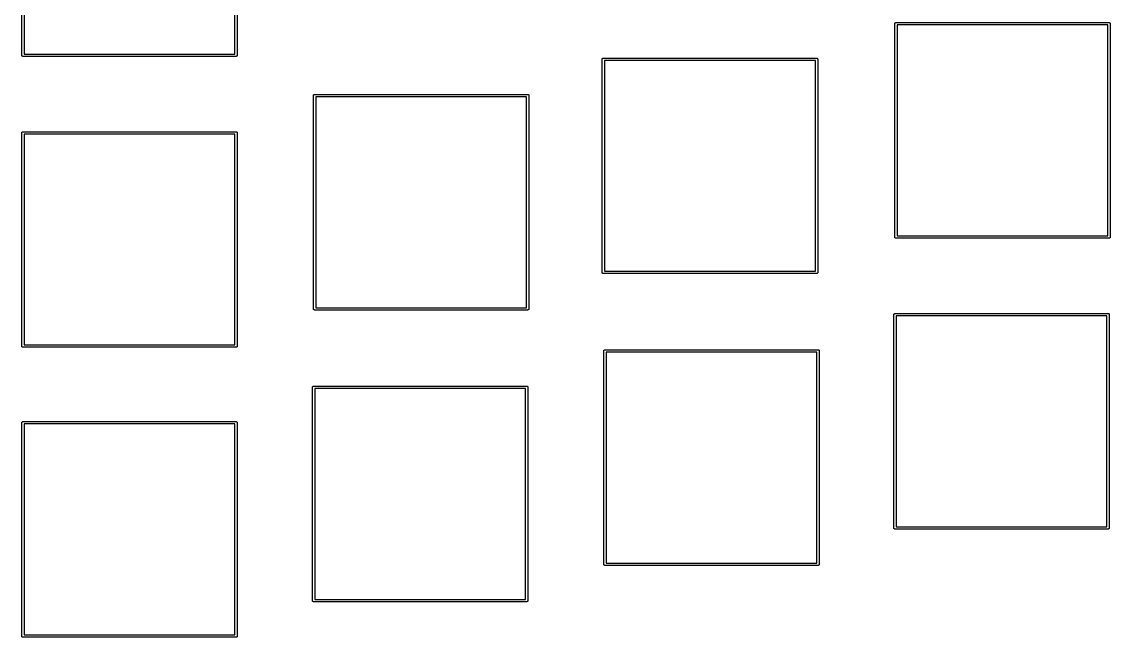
# Model space of a CAD drawing. Extents: x 77 to 210, y -136 to -50.
# Drawn here: x 77.4 to 148.7, y -128.2 to -87.8 of the extents above; entities that cross this region are included whole.
import ezdxf

# ---------------------------------------------------------------- set-up
doc = ezdxf.new("R2010")
doc.units = 0
doc.header["$MEASUREMENT"] = 0
doc.layers.add('BLACK', color=7, linetype='CONTINUOUS')

msp = doc.modelspace()

# ---------------------------------------------------------------- linework, layer by layer
at = {"layer": 'Black'}
for p, q in [((77.3637, -90.0405), (77.3637, -76.0705)), ((77.5161, -76.1467), (77.5161, -89.9643)), ((91.3337, -89.9643), (91.3337, -76.1467)), ((91.4861, -76.0705), (91.4861, -90.0405)), ((134.58, -87.9781), (134.581, -87.9715)), ((134.58, -101.948), (134.58, -87.9781)), ((134.581, -87.9649), (134.583, -87.9586)), ((134.581, -87.9715), (134.581, -87.9649)), ((134.583, -87.9586), (134.584, -87.952)), ((134.584, -87.952), (134.588, -87.9463)), ((134.588, -87.9463), (134.59, -87.94)), ((134.59, -87.94), (134.594, -87.9349)), ((134.594, -87.9349), (134.598, -87.9291)), ((134.598, -87.9291), (134.603, -87.9248)), ((134.603, -87.9248), (134.607, -87.9197)), ((134.607, -87.9197), (134.613, -87.9164)), ((134.613, -87.9164), (134.618, -87.9121)), ((134.618, -87.9121), (134.624, -87.9098)), ((134.624, -87.9098), (134.63, -87.9065)), ((134.63, -87.9065), (134.636, -87.9053)), ((134.636, -87.9053), (134.643, -87.9031)), ((134.643, -87.9031), (134.649, -87.9031)), ((134.649, -87.9031), (134.656, -87.9019)), ((134.656, -87.9019), (148.626, -87.9019)), ((134.732, -88.0543), (134.732, -101.872)), ((148.55, -88.0543), (134.732, -88.0543)), ((148.55, -101.872), (148.55, -88.0543)), ((148.626, -87.9019), (148.632, -87.9031)), ((148.632, -87.9031), (148.639, -87.9031)), ((148.639, -87.9031), (148.645, -87.9053)), ((148.645, -87.9053), (148.652, -87.9065)), ((148.652, -87.9065), (148.658, -87.9098)), ((148.658, -87.9098), (148.664, -87.9121)), ((148.664, -87.9121), (148.669, -87.9164)), ((148.669, -87.9164), (148.675, -87.9197)), ((148.675, -87.9197), (148.679, -87.9248)), ((148.679, -87.9248), (148.684, -87.9291)), ((148.684, -87.9291), (148.688, -87.9349)), ((148.688, -87.9349), (148.692, -87.94)), ((148.692, -87.94), (148.694, -87.9463)), ((148.694, -87.9463), (148.698, -87.952)), ((148.698, -87.952), (148.699, -87.9586)), ((148.699, -87.9586), (148.701, -87.9649)), ((148.701, -87.9649), (148.701, -87.9715)), ((148.701, -87.9715), (148.702, -87.9781)), ((148.702, -87.9781), (148.702, -101.948)), ((77.3648, -90.0471), (77.3637, -90.0405)), ((77.3648, -90.0537), (77.3648, -90.0471)), ((77.3671, -90.06), (77.3648, -90.0537)), ((77.3683, -90.0666), (77.3671, -90.06)), ((77.3716, -90.0723), (77.3683, -90.0666)), ((77.3739, -90.0786), (77.3716, -90.0723)), ((77.3782, -90.0837), (77.3739, -90.0786)), ((77.3815, -90.0895), (77.3782, -90.0837)), ((77.3866, -90.0938), (77.3815, -90.0895)), ((77.3909, -90.0989), (77.3866, -90.0938)), ((77.3967, -90.1022), (77.3909, -90.0989)), ((77.4018, -90.1065), (77.3967, -90.1022)), ((77.408, -90.1088), (77.4018, -90.1065)), ((77.4138, -90.1121), (77.408, -90.1088)), ((77.4204, -90.1133), (77.4138, -90.1121)), ((77.4267, -90.1156), (77.4204, -90.1133)), ((77.4333, -90.1156), (77.4267, -90.1156)), ((77.4399, -90.1167), (77.4333, -90.1156)), ((91.4099, -90.1167), (77.4399, -90.1167)), ((77.5161, -89.9643), (91.3337, -89.9643)), ((91.4165, -90.1156), (91.4099, -90.1167)), ((91.4231, -90.1156), (91.4165, -90.1156)), ((91.4294, -90.1133), (91.4231, -90.1156)), ((91.4359, -90.1121), (91.4294, -90.1133)), ((91.4417, -90.1088), (91.4359, -90.1121)), ((91.448, -90.1065), (91.4417, -90.1088)), ((91.4531, -90.1022), (91.448, -90.1065)), ((91.4589, -90.0989), (91.4531, -90.1022)), ((91.4631, -90.0938), (91.4589, -90.0989)), ((91.4683, -90.0895), (91.4631, -90.0938)), ((91.4716, -90.0837), (91.4683, -90.0895)), ((91.4759, -90.0786), (91.4716, -90.0837)), ((91.4782, -90.0723), (91.4759, -90.0786)), ((91.4815, -90.0666), (91.4782, -90.0723)), ((91.4826, -90.06), (91.4815, -90.0666)), ((91.4849, -90.0537), (91.4826, -90.06)), ((91.4861, -90.0405), (91.4849, -90.0471)), ((91.4849, -90.0471), (91.4849, -90.0537)), ((115.408, -90.3001), (115.41, -90.2935)), ((115.408, -104.27), (115.408, -90.3001)), ((115.41, -90.2869), (115.412, -90.2806)), ((115.41, -90.2935), (115.41, -90.2869)), ((115.412, -90.2806), (115.413, -90.274)), ((115.413, -90.274), (115.416, -90.2683)), ((115.416, -90.2683), (115.419, -90.262)), ((115.419, -90.262), (115.423, -90.2569)), ((115.423, -90.2569), (115.426, -90.2511)), ((115.426, -90.2511), (115.431, -90.2468)), ((115.431, -90.2468), (115.436, -90.2417)), ((115.436, -90.2417), (115.441, -90.2384)), ((115.441, -90.2384), (115.447, -90.2341)), ((115.447, -90.2341), (115.453, -90.2318)), ((115.453, -90.2318), (115.459, -90.2285)), ((115.459, -90.2285), (115.465, -90.2273)), ((115.465, -90.2273), (115.471, -90.225)), ((115.471, -90.225), (115.478, -90.225)), ((115.478, -90.225), (115.485, -90.2239)), ((115.485, -90.2239), (129.455, -90.2239)), ((115.561, -90.3763), (115.561, -104.194)), ((129.378, -90.3763), (115.561, -90.3763)), ((129.378, -104.194), (129.378, -90.3763)), ((129.455, -90.2239), (129.461, -90.225)), ((129.461, -90.225), (129.468, -90.225)), ((129.468, -90.225), (129.474, -90.2273)), ((129.474, -90.2273), (129.481, -90.2285)), ((129.481, -90.2285), (129.487, -90.2318)), ((129.487, -90.2318), (129.493, -90.2341)), ((129.493, -90.2341), (129.498, -90.2384)), ((129.498, -90.2384), (129.504, -90.2417)), ((129.504, -90.2417), (129.508, -90.2468)), ((129.508, -90.2468), (129.513, -90.2511)), ((129.513, -90.2511), (129.516, -90.2569)), ((129.516, -90.2569), (129.521, -90.262)), ((129.521, -90.262), (129.523, -90.2683)), ((129.523, -90.2683), (129.526, -90.274)), ((129.526, -90.274), (129.527, -90.2806)), ((129.527, -90.2806), (129.53, -90.2869)), ((129.53, -90.2869), (129.53, -90.2935)), ((129.53, -90.2935), (129.531, -90.3001)), ((129.531, -90.3001), (129.531, -104.27)), ((96.4754, -92.6816), (96.4765, -92.675)), ((96.4754, -106.652), (96.4754, -92.6816)), ((96.4765, -92.6684), (96.4788, -92.6621)), ((96.4765, -92.675), (96.4765, -92.6684)), ((96.4788, -92.6621), (96.48, -92.6555)), ((96.48, -92.6555), (96.4833, -92.6498)), ((96.4833, -92.6498), (96.4856, -92.6435)), ((96.4856, -92.6435), (96.4899, -92.6384)), ((96.4899, -92.6384), (96.4932, -92.6326)), ((96.4932, -92.6326), (96.4983, -92.6283)), ((96.4983, -92.6283), (96.5026, -92.6232)), ((96.5026, -92.6232), (96.5084, -92.6199)), ((96.5084, -92.6199), (96.5135, -92.6156)), ((96.5135, -92.6156), (96.5197, -92.6133)), ((96.5197, -92.6133), (96.5255, -92.61)), ((96.5255, -92.61), (96.5321, -92.6088)), ((96.5321, -92.6088), (96.5383, -92.6066)), ((96.5383, -92.6066), (96.545, -92.6066)), ((96.545, -92.6066), (96.5516, -92.6054)), ((96.5516, -92.6054), (110.522, -92.6054)), ((110.522, -92.6054), (110.528, -92.6066)), ((110.528, -92.6066), (110.535, -92.6066)), ((110.535, -92.6066), (110.541, -92.6088)), ((110.541, -92.6088), (110.548, -92.61)), ((110.548, -92.61), (110.553, -92.6133)), ((110.553, -92.6133), (110.56, -92.6156)), ((110.56, -92.6156), (110.565, -92.6199)), ((110.565, -92.6199), (110.571, -92.6232)), ((110.571, -92.6232), (110.575, -92.6283)), ((110.575, -92.6283), (110.58, -92.6326)), ((110.58, -92.6326), (110.583, -92.6384)), ((110.583, -92.6384), (110.588, -92.6435)), ((110.588, -92.6435), (110.59, -92.6498)), ((110.59, -92.6498), (110.593, -92.6555)), ((110.593, -92.6555), (110.594, -92.6621)), ((110.594, -92.6621), (110.597, -92.6684)), ((110.597, -92.6684), (110.597, -92.675)), ((110.597, -92.675), (110.598, -92.6816)), ((110.598, -92.6816), (110.598, -106.652)), ((96.6278, -92.7578), (96.6278, -106.575)), ((110.445, -92.7578), (96.6278, -92.7578)), ((110.445, -106.575), (110.445, -92.7578)), ((77.3637, -95.1227), (77.3648, -95.1161)), ((77.3637, -109.093), (77.3637, -95.1227)), ((77.3648, -95.1094), (77.3671, -95.1032)), ((77.3648, -95.1161), (77.3648, -95.1094)), ((77.3671, -95.1032), (77.3683, -95.0966)), ((77.3683, -95.0966), (77.3716, -95.0908)), ((77.3716, -95.0908), (77.3739, -95.0846)), ((77.3739, -95.0846), (77.3782, -95.0795)), ((77.3782, -95.0795), (77.3815, -95.0737)), ((77.3815, -95.0737), (77.3866, -95.0694)), ((77.3866, -95.0694), (77.3909, -95.0643)), ((77.3909, -95.0643), (77.3967, -95.061)), ((77.3967, -95.061), (77.4018, -95.0567)), ((77.4018, -95.0567), (77.408, -95.0544)), ((77.408, -95.0544), (77.4138, -95.0511)), ((77.4138, -95.0511), (77.4204, -95.0499)), ((77.4204, -95.0499), (77.4267, -95.0476)), ((77.4267, -95.0476), (77.4333, -95.0476)), ((77.4333, -95.0476), (77.4399, -95.0465)), ((77.4399, -95.0465), (91.4099, -95.0465)), ((77.5161, -95.1989), (77.5161, -109.016)), ((91.3337, -95.1989), (77.5161, -95.1989)), ((91.3337, -109.016), (91.3337, -95.1989)), ((91.4099, -95.0465), (91.4165, -95.0476)), ((91.4165, -95.0476), (91.4231, -95.0476)), ((91.4231, -95.0476), (91.4294, -95.0499)), ((91.4294, -95.0499), (91.4359, -95.0511)), ((91.4359, -95.0511), (91.4417, -95.0544)), ((91.4417, -95.0544), (91.448, -95.0567)), ((91.448, -95.0567), (91.4531, -95.061)), ((91.4531, -95.061), (91.4589, -95.0643)), ((91.4589, -95.0643), (91.4631, -95.0694)), ((91.4631, -95.0694), (91.4683, -95.0737)), ((91.4683, -95.0737), (91.4716, -95.0795)), ((91.4716, -95.0795), (91.4759, -95.0846)), ((91.4759, -95.0846), (91.4782, -95.0908)), ((91.4782, -95.0908), (91.4815, -95.0966)), ((91.4815, -95.0966), (91.4826, -95.1032)), ((91.4826, -95.1032), (91.4849, -95.1094)), ((91.4849, -95.1094), (91.4849, -95.1161)), ((91.4849, -95.1161), (91.4861, -95.1227)), ((91.4861, -95.1227), (91.4861, -109.093)), ((134.581, -101.955), (134.58, -101.948)), ((134.581, -101.961), (134.581, -101.955)), ((134.583, -101.968), (134.581, -101.961)), ((134.584, -101.974), (134.583, -101.968)), ((134.588, -101.98), (134.584, -101.974)), ((134.59, -101.986), (134.588, -101.98)), ((134.594, -101.991), (134.59, -101.986)), ((134.598, -101.997), (134.594, -101.991)), ((134.603, -102.001), (134.598, -101.997)), ((134.607, -102.006), (134.603, -102.001)), ((134.613, -102.01), (134.607, -102.006)), ((134.618, -102.014), (134.613, -102.01)), ((134.732, -101.872), (148.55, -101.872)), ((148.669, -102.01), (148.664, -102.014)), ((148.675, -102.006), (148.669, -102.01)), ((148.679, -102.001), (148.675, -102.006)), ((148.684, -101.997), (148.679, -102.001)), ((148.688, -101.991), (148.684, -101.997)), ((148.692, -101.986), (148.688, -101.991)), ((148.694, -101.98), (148.692, -101.986)), ((148.698, -101.974), (148.694, -101.98)), ((148.699, -101.968), (148.698, -101.974)), ((148.701, -101.961), (148.699, -101.968)), ((148.702, -101.948), (148.701, -101.955)), ((148.701, -101.955), (148.701, -101.961)), ((134.624, -102.016), (134.618, -102.014)), ((134.63, -102.02), (134.624, -102.016)), ((134.636, -102.021), (134.63, -102.02)), ((134.643, -102.023), (134.636, -102.021)), ((134.649, -102.023), (134.643, -102.023)), ((134.656, -102.024), (134.649, -102.023)), ((148.626, -102.024), (134.656, -102.024)), ((148.632, -102.023), (148.626, -102.024)), ((148.639, -102.023), (148.632, -102.023)), ((148.645, -102.021), (148.639, -102.023)), ((148.652, -102.02), (148.645, -102.021)), ((148.658, -102.016), (148.652, -102.02)), ((148.664, -102.014), (148.658, -102.016)), ((115.41, -104.277), (115.408, -104.27)), ((115.41, -104.283), (115.41, -104.277)), ((115.412, -104.29), (115.41, -104.283)), ((115.413, -104.296), (115.412, -104.29)), ((115.416, -104.302), (115.413, -104.296)), ((115.419, -104.308), (115.416, -104.302)), ((115.423, -104.313), (115.419, -104.308)), ((115.426, -104.319), (115.423, -104.313)), ((115.431, -104.323), (115.426, -104.319)), ((115.436, -104.328), (115.431, -104.323)), ((115.441, -104.332), (115.436, -104.328)), ((115.447, -104.336), (115.441, -104.332)), ((115.453, -104.338), (115.447, -104.336)), ((115.459, -104.342), (115.453, -104.338)), ((115.465, -104.343), (115.459, -104.342)), ((115.471, -104.345), (115.465, -104.343)), ((115.478, -104.345), (115.471, -104.345)), ((115.485, -104.346), (115.478, -104.345)), ((129.455, -104.346), (115.485, -104.346)), ((115.561, -104.194), (129.378, -104.194)), ((129.461, -104.345), (129.455, -104.346)), ((129.468, -104.345), (129.461, -104.345)), ((129.474, -104.343), (129.468, -104.345)), ((129.481, -104.342), (129.474, -104.343)), ((129.487, -104.338), (129.481, -104.342)), ((129.493, -104.336), (129.487, -104.338)), ((129.498, -104.332), (129.493, -104.336)), ((129.504, -104.328), (129.498, -104.332)), ((129.508, -104.323), (129.504, -104.328)), ((129.513, -104.319), (129.508, -104.323)), ((129.516, -104.313), (129.513, -104.319)), ((129.521, -104.308), (129.516, -104.313)), ((129.523, -104.302), (129.521, -104.308)), ((129.526, -104.296), (129.523, -104.302)), ((129.527, -104.29), (129.526, -104.296)), ((129.53, -104.283), (129.527, -104.29)), ((129.531, -104.27), (129.53, -104.277)), ((129.53, -104.277), (129.53, -104.283)), ((96.4765, -106.658), (96.4754, -106.652)), ((96.4765, -106.665), (96.4765, -106.658)), ((96.4788, -106.671), (96.4765, -106.665)), ((96.48, -106.678), (96.4788, -106.671)), ((96.4833, -106.683), (96.48, -106.678)), ((96.4856, -106.69), (96.4833, -106.683)), ((96.4899, -106.695), (96.4856, -106.69)), ((96.4932, -106.701), (96.4899, -106.695)), ((96.4983, -106.705), (96.4932, -106.701)), ((96.5026, -106.71), (96.4983, -106.705)), ((96.5084, -106.713), (96.5026, -106.71)), ((96.5135, -106.718), (96.5084, -106.713)), ((96.5197, -106.72), (96.5135, -106.718)), ((96.5255, -106.723), (96.5197, -106.72)), ((96.5321, -106.724), (96.5255, -106.723)), ((96.5383, -106.727), (96.5321, -106.724)), ((96.545, -106.727), (96.5383, -106.727)), ((96.5516, -106.728), (96.545, -106.727)), ((110.522, -106.728), (96.5516, -106.728)), ((96.6278, -106.575), (110.445, -106.575)), ((110.528, -106.727), (110.522, -106.728)), ((110.535, -106.727), (110.528, -106.727)), ((110.541, -106.724), (110.535, -106.727)), ((110.548, -106.723), (110.541, -106.724)), ((110.553, -106.72), (110.548, -106.723)), ((110.56, -106.718), (110.553, -106.72)), ((110.565, -106.713), (110.56, -106.718)), ((110.571, -106.71), (110.565, -106.713)), ((110.575, -106.705), (110.571, -106.71)), ((110.58, -106.701), (110.575, -106.705)), ((110.583, -106.695), (110.58, -106.701)), ((110.588, -106.69), (110.583, -106.695)), ((110.59, -106.683), (110.588, -106.69)), ((110.593, -106.678), (110.59, -106.683)), ((110.594, -106.671), (110.593, -106.678)), ((110.597, -106.665), (110.594, -106.671)), ((110.598, -106.652), (110.597, -106.658)), ((110.597, -106.658), (110.597, -106.665)), ((134.524, -107.011), (134.525, -107.004)), ((134.525, -107.004), (134.528, -106.998)), ((134.528, -106.998), (134.53, -106.992)), ((134.53, -106.992), (134.535, -106.987)), ((134.535, -106.987), (134.538, -106.981)), ((134.538, -106.981), (134.543, -106.977)), ((134.543, -106.977), (134.547, -106.972)), ((134.547, -106.972), (134.553, -106.969)), ((134.553, -106.969), (134.558, -106.964)), ((134.558, -106.964), (134.565, -106.962)), ((134.565, -106.962), (134.57, -106.959)), ((134.57, -106.959), (134.577, -106.958)), ((134.577, -106.958), (134.583, -106.955)), ((134.583, -106.955), (134.59, -106.955)), ((134.59, -106.955), (134.596, -106.954)), ((134.596, -106.954), (148.566, -106.954)), ((148.566, -106.954), (148.573, -106.955)), ((148.573, -106.955), (148.58, -106.955)), ((148.58, -106.955), (148.586, -106.958)), ((148.586, -106.958), (148.592, -106.959)), ((148.592, -106.959), (148.598, -106.962)), ((148.598, -106.962), (148.604, -106.964)), ((148.604, -106.964), (148.61, -106.969)), ((148.61, -106.969), (148.615, -106.972)), ((148.615, -106.972), (148.62, -106.977)), ((148.62, -106.977), (148.625, -106.981)), ((148.625, -106.981), (148.628, -106.987)), ((148.628, -106.987), (148.632, -106.992)), ((148.632, -106.992), (148.635, -106.998)), ((148.635, -106.998), (148.638, -107.004)), ((148.638, -107.004), (148.639, -107.011)), ((134.52, -107.03), (134.521, -107.024)), ((134.52, -121), (134.52, -107.03)), ((134.521, -107.017), (134.524, -107.011)), ((134.521, -107.024), (134.521, -107.017)), ((134.673, -107.106), (134.673, -120.924)), ((148.49, -107.106), (134.673, -107.106)), ((148.49, -120.924), (148.49, -107.106)), ((148.639, -107.011), (148.641, -107.017)), ((148.641, -107.017), (148.641, -107.024)), ((148.641, -107.024), (148.643, -107.03)), ((148.643, -107.03), (148.643, -121)), ((77.3648, -109.099), (77.3637, -109.093)), ((77.3648, -109.106), (77.3648, -109.099)), ((77.3671, -109.112), (77.3648, -109.106)), ((77.3683, -109.119), (77.3671, -109.112)), ((77.3716, -109.125), (77.3683, -109.119)), ((77.3739, -109.131), (77.3716, -109.125)), ((77.3782, -109.136), (77.3739, -109.131)), ((77.3815, -109.142), (77.3782, -109.136)), ((77.3866, -109.146), (77.3815, -109.142)), ((77.3909, -109.151), (77.3866, -109.146)), ((77.5161, -109.016), (91.3337, -109.016)), ((91.4631, -109.146), (91.4589, -109.151)), ((91.4683, -109.142), (91.4631, -109.146)), ((91.4716, -109.136), (91.4683, -109.142)), ((91.4759, -109.131), (91.4716, -109.136)), ((91.4782, -109.125), (91.4759, -109.131)), ((91.4815, -109.119), (91.4782, -109.125)), ((91.4826, -109.112), (91.4815, -109.119)), ((91.4849, -109.106), (91.4826, -109.112)), ((91.4861, -109.093), (91.4849, -109.099)), ((91.4849, -109.099), (91.4849, -109.106)), ((77.3967, -109.154), (77.3909, -109.151)), ((77.4018, -109.159), (77.3967, -109.154)), ((77.408, -109.161), (77.4018, -109.159)), ((77.4138, -109.164), (77.408, -109.161)), ((77.4204, -109.165), (77.4138, -109.164)), ((77.4267, -109.168), (77.4204, -109.165)), ((77.4333, -109.168), (77.4267, -109.168)), ((77.4399, -109.169), (77.4333, -109.168)), ((91.4099, -109.169), (77.4399, -109.169)), ((91.4165, -109.168), (91.4099, -109.169)), ((91.4231, -109.168), (91.4165, -109.168)), ((91.4294, -109.165), (91.4231, -109.168)), ((91.4359, -109.164), (91.4294, -109.165)), ((91.4417, -109.161), (91.4359, -109.164)), ((91.448, -109.159), (91.4417, -109.161)), ((91.4531, -109.154), (91.448, -109.159)), ((91.4589, -109.151), (91.4531, -109.154)), ((115.508, -109.412), (115.509, -109.405)), ((115.508, -123.382), (115.508, -109.412)), ((115.509, -109.399), (115.512, -109.392)), ((115.509, -109.405), (115.509, -109.399)), ((115.512, -109.392), (115.513, -109.386)), ((115.513, -109.386), (115.516, -109.38)), ((115.516, -109.38), (115.518, -109.374)), ((115.518, -109.374), (115.523, -109.369)), ((115.523, -109.369), (115.526, -109.363)), ((115.526, -109.363), (115.531, -109.359)), ((115.531, -109.359), (115.535, -109.353)), ((115.535, -109.353), (115.541, -109.35)), ((115.541, -109.35), (115.546, -109.346)), ((115.546, -109.346), (115.553, -109.344)), ((115.553, -109.344), (115.558, -109.34)), ((115.558, -109.34), (115.565, -109.339)), ((115.565, -109.339), (115.571, -109.337)), ((115.571, -109.337), (115.578, -109.337)), ((115.578, -109.337), (115.584, -109.336)), ((115.584, -109.336), (129.554, -109.336)), ((115.661, -109.488), (115.661, -123.306)), ((129.478, -109.488), (115.661, -109.488)), ((129.478, -123.306), (129.478, -109.488)), ((129.554, -109.336), (129.561, -109.337)), ((129.561, -109.337), (129.568, -109.337)), ((129.568, -109.337), (129.574, -109.339)), ((129.574, -109.339), (129.581, -109.34)), ((129.581, -109.34), (129.586, -109.344)), ((129.586, -109.344), (129.593, -109.346)), ((129.593, -109.346), (129.598, -109.35)), ((129.598, -109.35), (129.603, -109.353)), ((129.603, -109.353), (129.608, -109.359)), ((129.608, -109.359), (129.613, -109.363)), ((129.613, -109.363), (129.616, -109.369)), ((129.616, -109.369), (129.62, -109.374)), ((129.62, -109.374), (129.623, -109.38)), ((129.623, -109.38), (129.626, -109.386)), ((129.626, -109.386), (129.627, -109.392)), ((129.627, -109.392), (129.63, -109.399)), ((129.63, -109.399), (129.63, -109.405)), ((129.63, -109.405), (129.631, -109.412)), ((129.631, -109.412), (129.631, -123.382)), ((96.4158, -111.793), (96.417, -111.787)), ((96.4158, -125.763), (96.4158, -111.793)), ((96.417, -111.78), (96.4193, -111.774)), ((96.417, -111.787), (96.417, -111.78)), ((96.4193, -111.774), (96.4204, -111.767)), ((96.4204, -111.767), (96.4238, -111.761)), ((96.4238, -111.761), (96.4261, -111.755)), ((96.4261, -111.755), (96.4303, -111.75)), ((96.4303, -111.75), (96.4337, -111.744)), ((96.4337, -111.744), (96.4388, -111.74)), ((96.4388, -111.74), (96.4431, -111.735)), ((96.4431, -111.735), (96.4488, -111.732)), ((96.4488, -111.732), (96.4539, -111.727)), ((96.4539, -111.727), (96.4602, -111.725)), ((96.4602, -111.725), (96.466, -111.722)), ((96.466, -111.722), (96.4726, -111.721)), ((96.4726, -111.721), (96.4788, -111.718)), ((96.4788, -111.718), (96.4855, -111.718)), ((96.4855, -111.718), (96.492, -111.717)), ((96.492, -111.717), (110.462, -111.717)), ((96.5682, -111.87), (96.5682, -125.687)), ((110.386, -111.87), (96.5682, -111.87)), ((110.386, -125.687), (110.386, -111.87)), ((110.462, -111.717), (110.469, -111.718)), ((110.469, -111.718), (110.475, -111.718)), ((110.475, -111.718), (110.482, -111.721)), ((110.482, -111.721), (110.488, -111.722)), ((110.488, -111.722), (110.494, -111.725)), ((110.494, -111.725), (110.5, -111.727)), ((110.5, -111.727), (110.505, -111.732)), ((110.505, -111.732), (110.511, -111.735)), ((110.511, -111.735), (110.515, -111.74)), ((110.515, -111.74), (110.52, -111.744)), ((110.52, -111.744), (110.524, -111.75)), ((110.524, -111.75), (110.528, -111.755)), ((110.528, -111.755), (110.53, -111.761)), ((110.53, -111.761), (110.534, -111.767)), ((110.534, -111.767), (110.535, -111.774)), ((110.535, -111.774), (110.537, -111.78)), ((110.537, -111.78), (110.537, -111.787)), ((110.537, -111.787), (110.538, -111.793)), ((110.538, -111.793), (110.538, -125.763)), ((77.3637, -114.115), (77.3648, -114.109)), ((77.3637, -128.085), (77.3637, -114.115)), ((77.3648, -114.102), (77.3671, -114.096)), ((77.3648, -114.109), (77.3648, -114.102)), ((77.3671, -114.096), (77.3683, -114.089)), ((77.3683, -114.089), (77.3716, -114.083)), ((77.3716, -114.083), (77.3739, -114.077)), ((77.3739, -114.077), (77.3782, -114.072)), ((77.3782, -114.072), (77.3815, -114.066)), ((77.3815, -114.066), (77.3866, -114.062)), ((77.3866, -114.062), (77.3909, -114.057)), ((77.3909, -114.057), (77.3967, -114.054)), ((77.3967, -114.054), (77.4018, -114.049)), ((77.4018, -114.049), (77.408, -114.047)), ((77.408, -114.047), (77.4138, -114.044)), ((77.4138, -114.044), (77.4204, -114.043)), ((77.4204, -114.043), (77.4267, -114.04)), ((77.4267, -114.04), (77.4333, -114.04)), ((77.4333, -114.04), (77.4399, -114.039)), ((77.4399, -114.039), (91.4099, -114.039)), ((91.4099, -114.039), (91.4165, -114.04)), ((91.4165, -114.04), (91.4231, -114.04)), ((91.4231, -114.04), (91.4294, -114.043)), ((91.4294, -114.043), (91.4359, -114.044)), ((91.4359, -114.044), (91.4417, -114.047)), ((91.4417, -114.047), (91.448, -114.049)), ((91.448, -114.049), (91.4531, -114.054)), ((91.4531, -114.054), (91.4589, -114.057)), ((91.4589, -114.057), (91.4631, -114.062)), ((91.4631, -114.062), (91.4683, -114.066)), ((91.4683, -114.066), (91.4716, -114.072)), ((91.4716, -114.072), (91.4759, -114.077)), ((91.4759, -114.077), (91.4782, -114.083)), ((91.4782, -114.083), (91.4815, -114.089)), ((91.4815, -114.089), (91.4826, -114.096)), ((91.4826, -114.096), (91.4849, -114.102)), ((91.4849, -114.102), (91.4849, -114.109)), ((91.4849, -114.109), (91.4861, -114.115)), ((91.4861, -114.115), (91.4861, -128.085)), ((77.5161, -114.191), (77.5161, -128.009)), ((91.3337, -114.191), (77.5161, -114.191)), ((91.3337, -128.009), (91.3337, -114.191)), ((134.521, -121.007), (134.52, -121)), ((134.521, -121.014), (134.521, -121.007)), ((134.524, -121.02), (134.521, -121.014)), ((134.525, -121.026), (134.524, -121.02)), ((134.528, -121.032), (134.525, -121.026)), ((134.53, -121.038), (134.528, -121.032)), ((134.535, -121.043), (134.53, -121.038)), ((134.538, -121.049), (134.535, -121.043)), ((134.543, -121.054), (134.538, -121.049)), ((134.547, -121.059), (134.543, -121.054)), ((134.553, -121.062), (134.547, -121.059)), ((134.558, -121.066), (134.553, -121.062)), ((134.565, -121.069), (134.558, -121.066)), ((134.57, -121.072), (134.565, -121.069)), ((134.577, -121.073), (134.57, -121.072)), ((134.583, -121.075), (134.577, -121.073)), ((134.59, -121.075), (134.583, -121.075)), ((134.596, -121.076), (134.59, -121.075)), ((148.566, -121.076), (134.596, -121.076)), ((134.673, -120.924), (148.49, -120.924)), ((148.573, -121.075), (148.566, -121.076)), ((148.58, -121.075), (148.573, -121.075)), ((148.586, -121.073), (148.58, -121.075)), ((148.592, -121.072), (148.586, -121.073)), ((148.598, -121.069), (148.592, -121.072)), ((148.604, -121.066), (148.598, -121.069)), ((148.61, -121.062), (148.604, -121.066)), ((148.615, -121.059), (148.61, -121.062)), ((148.62, -121.054), (148.615, -121.059)), ((148.625, -121.049), (148.62, -121.054)), ((148.628, -121.043), (148.625, -121.049)), ((148.632, -121.038), (148.628, -121.043)), ((148.635, -121.032), (148.632, -121.038)), ((148.638, -121.026), (148.635, -121.032)), ((148.639, -121.02), (148.638, -121.026)), ((148.641, -121.014), (148.639, -121.02)), ((148.643, -121), (148.641, -121.007)), ((148.641, -121.007), (148.641, -121.014)), ((115.509, -123.388), (115.508, -123.382)), ((115.509, -123.395), (115.509, -123.388)), ((115.512, -123.401), (115.509, -123.395)), ((115.513, -123.408), (115.512, -123.401)), ((115.516, -123.414), (115.513, -123.408)), ((115.518, -123.42), (115.516, -123.414)), ((115.661, -123.306), (129.478, -123.306)), ((129.623, -123.414), (129.62, -123.42)), ((129.626, -123.408), (129.623, -123.414)), ((129.627, -123.401), (129.626, -123.408)), ((129.63, -123.395), (129.627, -123.401)), ((129.631, -123.382), (129.63, -123.388)), ((129.63, -123.388), (129.63, -123.395)), ((115.523, -123.425), (115.518, -123.42)), ((115.526, -123.431), (115.523, -123.425)), ((115.531, -123.435), (115.526, -123.431)), ((115.535, -123.44), (115.531, -123.435)), ((115.541, -123.443), (115.535, -123.44)), ((115.546, -123.448), (115.541, -123.443)), ((115.553, -123.45), (115.546, -123.448)), ((115.558, -123.453), (115.553, -123.45)), ((115.565, -123.455), (115.558, -123.453)), ((115.571, -123.457), (115.565, -123.455)), ((115.578, -123.457), (115.571, -123.457)), ((115.584, -123.458), (115.578, -123.457)), ((129.554, -123.458), (115.584, -123.458)), ((129.561, -123.457), (129.554, -123.458)), ((129.568, -123.457), (129.561, -123.457)), ((129.574, -123.455), (129.568, -123.457)), ((129.581, -123.453), (129.574, -123.455)), ((129.586, -123.45), (129.581, -123.453)), ((129.593, -123.448), (129.586, -123.45)), ((129.598, -123.443), (129.593, -123.448)), ((129.603, -123.44), (129.598, -123.443)), ((129.608, -123.435), (129.603, -123.44)), ((129.613, -123.431), (129.608, -123.435)), ((129.616, -123.425), (129.613, -123.431)), ((129.62, -123.42), (129.616, -123.425)), ((96.417, -125.77), (96.4158, -125.763)), ((96.417, -125.777), (96.417, -125.77)), ((96.4193, -125.783), (96.417, -125.777)), ((96.4204, -125.789), (96.4193, -125.783)), ((96.4238, -125.795), (96.4204, -125.789)), ((96.4261, -125.801), (96.4238, -125.795)), ((96.4303, -125.807), (96.4261, -125.801)), ((96.4337, -125.812), (96.4303, -125.807)), ((96.4388, -125.817), (96.4337, -125.812)), ((96.4431, -125.822), (96.4388, -125.817)), ((96.4488, -125.825), (96.4431, -125.822)), ((96.4539, -125.829), (96.4488, -125.825)), ((96.4602, -125.832), (96.4539, -125.829)), ((96.466, -125.835), (96.4602, -125.832)), ((96.4726, -125.836), (96.466, -125.835)), ((96.4788, -125.838), (96.4726, -125.836)), ((96.4855, -125.838), (96.4788, -125.838)), ((96.492, -125.84), (96.4855, -125.838)), ((110.462, -125.84), (96.492, -125.84)), ((96.5682, -125.687), (110.386, -125.687)), ((110.469, -125.838), (110.462, -125.84)), ((110.475, -125.838), (110.469, -125.838)), ((110.482, -125.836), (110.475, -125.838)), ((110.488, -125.835), (110.482, -125.836)), ((110.494, -125.832), (110.488, -125.835)), ((110.5, -125.829), (110.494, -125.832)), ((110.505, -125.825), (110.5, -125.829)), ((110.511, -125.822), (110.505, -125.825)), ((110.515, -125.817), (110.511, -125.822)), ((110.52, -125.812), (110.515, -125.817)), ((110.524, -125.807), (110.52, -125.812)), ((110.528, -125.801), (110.524, -125.807)), ((110.53, -125.795), (110.528, -125.801)), ((110.534, -125.789), (110.53, -125.795)), ((110.535, -125.783), (110.534, -125.789)), ((110.537, -125.777), (110.535, -125.783)), ((110.538, -125.763), (110.537, -125.77)), ((110.537, -125.77), (110.537, -125.777)), ((77.3648, -128.092), (77.3637, -128.085)), ((77.3648, -128.099), (77.3648, -128.092)), ((77.3671, -128.105), (77.3648, -128.099)), ((77.3683, -128.111), (77.3671, -128.105)), ((77.3716, -128.117), (77.3683, -128.111)), ((77.3739, -128.123), (77.3716, -128.117)), ((77.3782, -128.128), (77.3739, -128.123)), ((77.3815, -128.134), (77.3782, -128.128)), ((77.3866, -128.139), (77.3815, -128.134)), ((77.3909, -128.144), (77.3866, -128.139)), ((77.3967, -128.147), (77.3909, -128.144)), ((77.4018, -128.151), (77.3967, -128.147)), ((77.408, -128.154), (77.4018, -128.151)), ((77.4138, -128.157), (77.408, -128.154)), ((77.4204, -128.158), (77.4138, -128.157)), ((77.4267, -128.16), (77.4204, -128.158)), ((77.4333, -128.16), (77.4267, -128.16)), ((77.4399, -128.161), (77.4333, -128.16)), ((91.4099, -128.161), (77.4399, -128.161)), ((77.5161, -128.009), (91.3337, -128.009)), ((91.4165, -128.16), (91.4099, -128.161)), ((91.4231, -128.16), (91.4165, -128.16)), ((91.4294, -128.158), (91.4231, -128.16)), ((91.4359, -128.157), (91.4294, -128.158)), ((91.4417, -128.154), (91.4359, -128.157)), ((91.448, -128.151), (91.4417, -128.154)), ((91.4531, -128.147), (91.448, -128.151)), ((91.4589, -128.144), (91.4531, -128.147)), ((91.4631, -128.139), (91.4589, -128.144)), ((91.4683, -128.134), (91.4631, -128.139)), ((91.4716, -128.128), (91.4683, -128.134)), ((91.4759, -128.123), (91.4716, -128.128)), ((91.4782, -128.117), (91.4759, -128.123)), ((91.4815, -128.111), (91.4782, -128.117)), ((91.4826, -128.105), (91.4815, -128.111)), ((91.4849, -128.099), (91.4826, -128.105)), ((91.4861, -128.085), (91.4849, -128.092)), ((91.4849, -128.092), (91.4849, -128.099))]:
    msp.add_line(p, q, dxfattribs=at)

doc.saveas('drawing.dxf')
